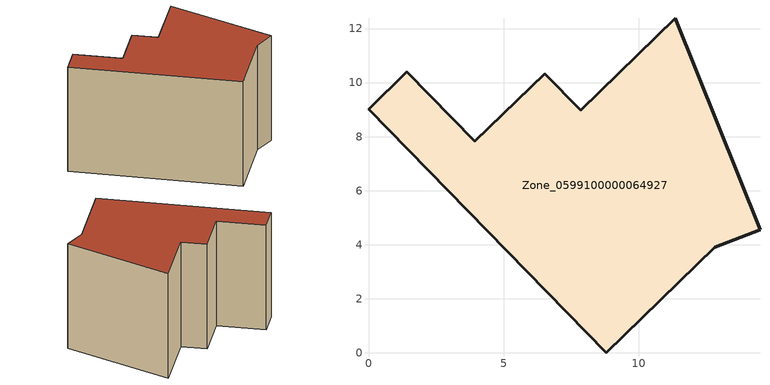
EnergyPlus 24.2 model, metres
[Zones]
Zone_0599100000064927
 floor ground (C_G): 6.51,10.34 7.85,8.98 11.34,12.38 14.48,4.55 12.81,3.9 8.8,0 0,9.01 1.42,10.39 3.93,7.82 z0
 wall outside (C_F): 1.42,10.39 0,9.01 8.8,0 12.81,3.9 14.48,4.55 11.34,12.38 7.85,8.98 6.51,10.34 3.93,7.82 1.42,10.39 z0:8.32
 roof outside (C_R): 3.93,7.82 1.42,10.39 0,9.01 8.8,0 12.81,3.9 14.48,4.55 11.34,12.38 7.85,8.98 6.51,10.34 z8.32
[BUILDING]
Pand.0599100000064927: North Axis=0; Terrain=City; Loads Convergence Tolerance Value=0.04; Temperature Convergence Tolerance Value=0.4; Solar Distribution=FullExterior; Maximum Number of Warmup Days=25; Minimum Number of Warmup Days=1
[Site:Location]
Rotterdam.The.Hague.AP_ZH_NLD Design_Conditions: Latitude=51.96; Longitude=4.45; Time Zone=1; Elevation=-4.5
[SITE:GROUNDTEMPERATURE:BUILDINGSURFACE]
18, 18, 18, 18, 18, 18, 18, 18, 18, 18, 18, 18
[MATERIAL] Thermal Absorptance=0.9; Solar Absorptance=0.7; Visible Absorptance=0.7
Name | Roughness | Thickness | Conductivity | Density | Specific Heat
G.TI.1975-1991 | MediumSmooth | 0.15 | 0.288461 | 540 | 1210
F.TI.1975-1991 | Rough | 0.3 | 0.230769 | 1920 | 840
R.TI.1975-1991 | MediumRough | 0.2 | 0.153846 | 1500 | 1000
[CONSTRUCTION]
C_G: G.TI.1975-1991
C_F: F.TI.1975-1991
C_R: R.TI.1975-1991
[ZONE]
Zone_0599100000064927: Type=1; Multiplier=1; Ceiling Height=Autocalculate; Volume=Autocalculate; Floor Area=autocalculate; Part of Total Floor Area=Yes
[ZONEINFILTRATION:DESIGNFLOWRATE]
Infil_Zone_0599100000064927: Zone or ZoneList or Space or SpaceList=Zone_0599100000064927; Schedule=AlwaysOn; Design Flow Rate Calculation Method=Flow/Area; Flow Rate per Floor Area=0.003; Constant Term Coefficient=1; Temperature Term Coefficient=0; Velocity Term Coefficient=0; Velocity Squared Term Coefficient=0
[HVACTEMPLATE:ZONE:IDEALLOADSAIRSYSTEM]
Zone_0599100000064927: Maximum Heating Supply Air Temperature=50; Minimum Cooling Supply Air Temperature=13; Maximum Heating Supply Air Humidity Ratio=0.0156; Minimum Cooling Supply Air Humidity Ratio=0.0077; Heating Limit=NoLimit; Cooling Limit=NoLimit; Dehumidification Control Type=ConstantSensibleHeatRatio; Cooling Sensible Heat Ratio=0.7; Dehumidification Setpoint=60; Humidification Control Type=None; Humidification Setpoint=30; Outdoor Air Method=None; Outdoor Air Flow Rate per Person=0.00944; Outdoor Air Flow Rate per Zone Floor Area=0; Outdoor Air Flow Rate per Zone=0; Demand Controlled Ventilation Type=None; Outdoor Air Economizer Type=NoEconomizer; Heat Recovery Type=None; Sensible Heat Recovery Effectiveness=0.7; Latent Heat Recovery Effectiveness=0.65
[ZONECONTROL:THERMOSTAT]
ThermostatControl_Zone_0599100000064927: Zone or ZoneList=Zone_0599100000064927; Control Type Schedule=DualSetpointControlType; Control 1=Thermostat_Zone_0599100000064927; Temperature Difference Between Cutout And Setpoint=0
[THERMOSTATSETPOINT:DUALSETPOINT]
Thermostat_Zone_0599100000064927: Heating Setpoint Temperature Schedule=HeatingSetpoint_Zone_0599100000064927; Cooling Setpoint Temperature Schedule=CoolingSetpoint_Zone_0599100000064927
[SCHEDULE:COMPACT]
HeatingSetpoint_Zone_0599100000064927: Through: 12/31, For: AllDays, Until: 24:00, 21
CoolingSetpoint_Zone_0599100000064927: Through: 12/31, For: AllDays, Until: 24:00, 24
DualSetpointControlType: Through: 12/31, For: AllDays, Until: 24:00, 4
AlwaysOn: Through: 12/31, For: AllDays, Until: 24:00, 1
